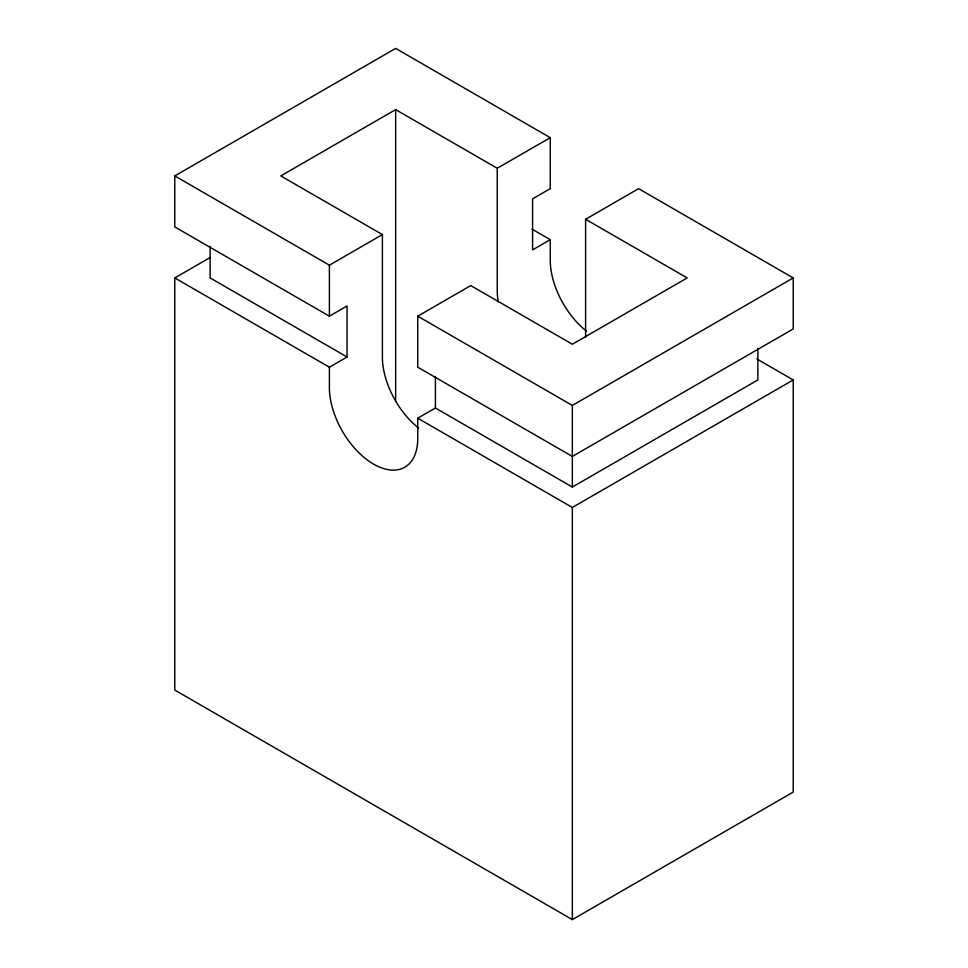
<?xml version="1.0" encoding="UTF-8"?>
<svg xmlns="http://www.w3.org/2000/svg" width="968" height="968" viewBox="0 0 968 968"><rect width="100%" height="100%" fill="white"/><g stroke="black" fill="none" stroke-linecap="round" stroke-linejoin="round"><path stroke-width="1.45" d="M756.831 358.946L793.215 379.94L793.215 792.078L572.342 919.6L174.784 690.075L174.784 277.937L329.398 367.199L347.064 356.986L347.064 305.985L329.398 316.185L174.784 226.923L174.784 175.922L395.658 48.4L550.26 137.662L550.26 188.663L532.594 198.876L532.594 249.877L550.26 239.677L550.26 260.077A62.472 36.07 60 0 0 586.378 331.08M550.26 137.662L497.249 168.263L395.658 109.614L280.805 175.922L382.396 234.571L382.396 356.986A62.472 36.07 60 0 0 418.515 427.989M174.784 277.937L210.068 257.561M174.784 175.922L329.398 265.184L382.396 234.571M585.604 219.276L638.602 188.663L793.215 277.925L793.215 328.939L572.342 456.448L417.74 367.187L417.74 316.185L470.75 285.584L572.342 344.233L687.195 277.925L585.604 219.276L585.604 337.154M329.398 367.199L329.398 387.599A62.472 36.07 60 0 0 373.563 464.108A62.472 36.07 60 0 0 417.74 438.601L417.74 418.2L435.406 408L572.342 487.061L757.871 379.94L757.871 348.444M417.74 316.185L572.342 405.447L793.215 277.925M417.74 418.2L572.342 507.462L793.215 379.94M532.073 229.174L550.26 239.677M347.064 356.986L210.129 277.937L210.129 246.429M572.342 405.447L572.342 487.061M572.342 507.462L572.342 919.6M497.249 168.263L497.249 290.678A62.472 36.07 60 0 0 498.217 301.859M435.406 376.491L435.406 408M395.658 109.614L395.658 401.466M329.398 265.184L329.398 316.185"/></g></svg>
